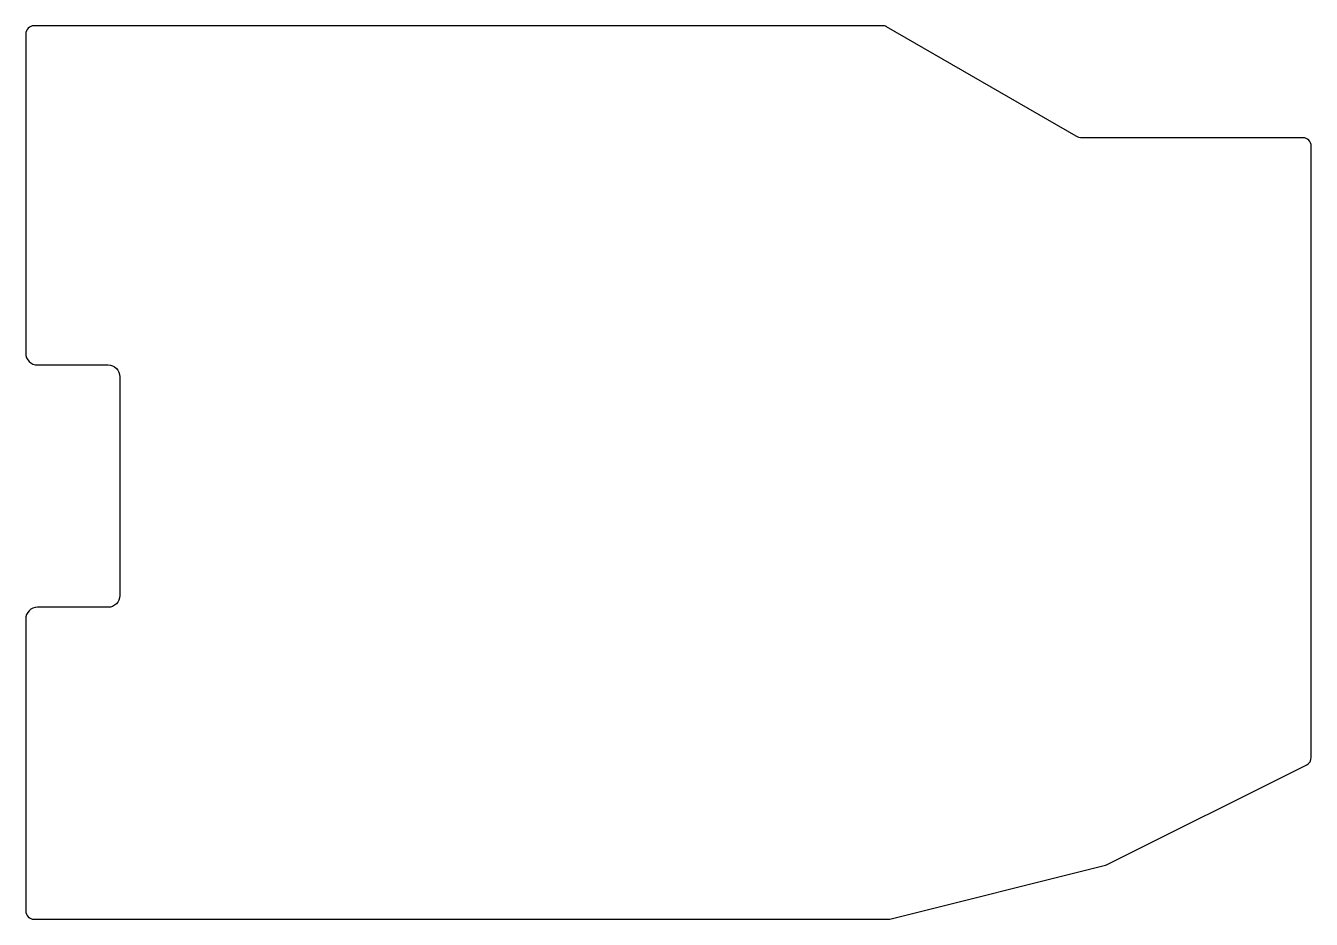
# Model space of a CAD drawing. Header units: millimetres. Extents: x 148 to 258, y -78 to -3.
import ezdxf

# ---------------------------------------------------------------- set-up
doc = ezdxf.new("R2010")
doc.units = ezdxf.units.MM
doc.layers.get('0').update_dxf_attribs({"linetype": 'CONTINUOUS'})

msp = doc.modelspace()

# ---------------------------------------------------------------- linework, layer by layer
msp.add_lwpolyline([(148.2, -30.34, 0.414214), (149.2, -31.34), (155.2, -31.34, -0.414214), (156.2, -32.34), (156.2, -50.94, -0.414214), (155.2, -51.94), (149.2, -51.94, 0.414214), (148.2, -52.94), (148.2, -77.76, 0.414214), (148.9, -78.46), (221.51, -78.46, 0.061321), (221.68, -78.44), (240, -73.86, 0.054722), (240.15, -73.81), (257.11, -65.32, 0.284079), (257.5, -64.7), (257.5, -12.73, 0.414214), (256.8, -12.03), (238, -12.03, -0.131652), (237.5, -11.89), (221.39, -2.59, 0.131652), (221.04, -2.5), (148.9, -2.5, 0.414214), (148.2, -3.2)], format="xyb", close=True)

doc.saveas('drawing.dxf')
